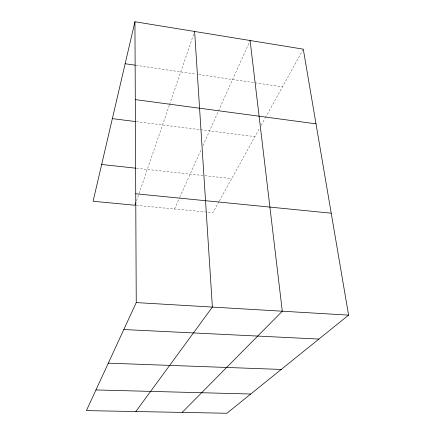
<?xml version="1.0" encoding="UTF-8"?>
<svg xmlns="http://www.w3.org/2000/svg" width="435" height="435" viewBox="0 0 435 435"><rect width="100%" height="100%" fill="white"/><g stroke="black" fill="none" stroke-linecap="round" stroke-linejoin="round"><path stroke-width="0.33" stroke-dasharray="2.17 1.63" d="M136.557 200.774L169.356 105.139M169.579 104.503L194.624 31.472M174.517 209.001L179.459 197.985M179.731 197.37L201.247 149.406M202.911 145.703L218.163 111.692M218.441 111.072L250.098 40.504M219.033 201.503L212.873 212.65L207.49 212.139M219.36 200.916L259.521 128.303M261.158 125.34L265.094 118.228M265.421 117.635L303.287 49.166M136.362 205.38L206.815 212.073M136.563 168.28L204.232 175.637M204.901 175.707L231.692 178.622M136.449 121.669L254.932 136.601M135.867 65.304L196.049 74.135M198.708 74.526L282.462 86.821"/><path stroke-width="0.65" d="M134.932 21.75L136.242 302.581L86.418 410.613L226.912 413.25L348.582 315.125L303.287 49.166L134.932 21.75L93.09 201.264L135.024 205.249L135.899 202.694M135.85 411.537L212.383 307.083L194.624 31.472M182.162 412.407L282.293 311.21L250.098 40.504M95.956 389.939L250.756 394.023M108.304 363.165L281.233 369.44M123.812 329.529L318.898 339.066M136.242 302.581L348.582 315.125M135.736 193.776L331.22 213.188M101.665 164.484L135.894 168.204M112.35 118.635L135.78 121.588M135.296 99.604L316.006 123.834M125.149 63.727L135.198 65.201"/></g></svg>
